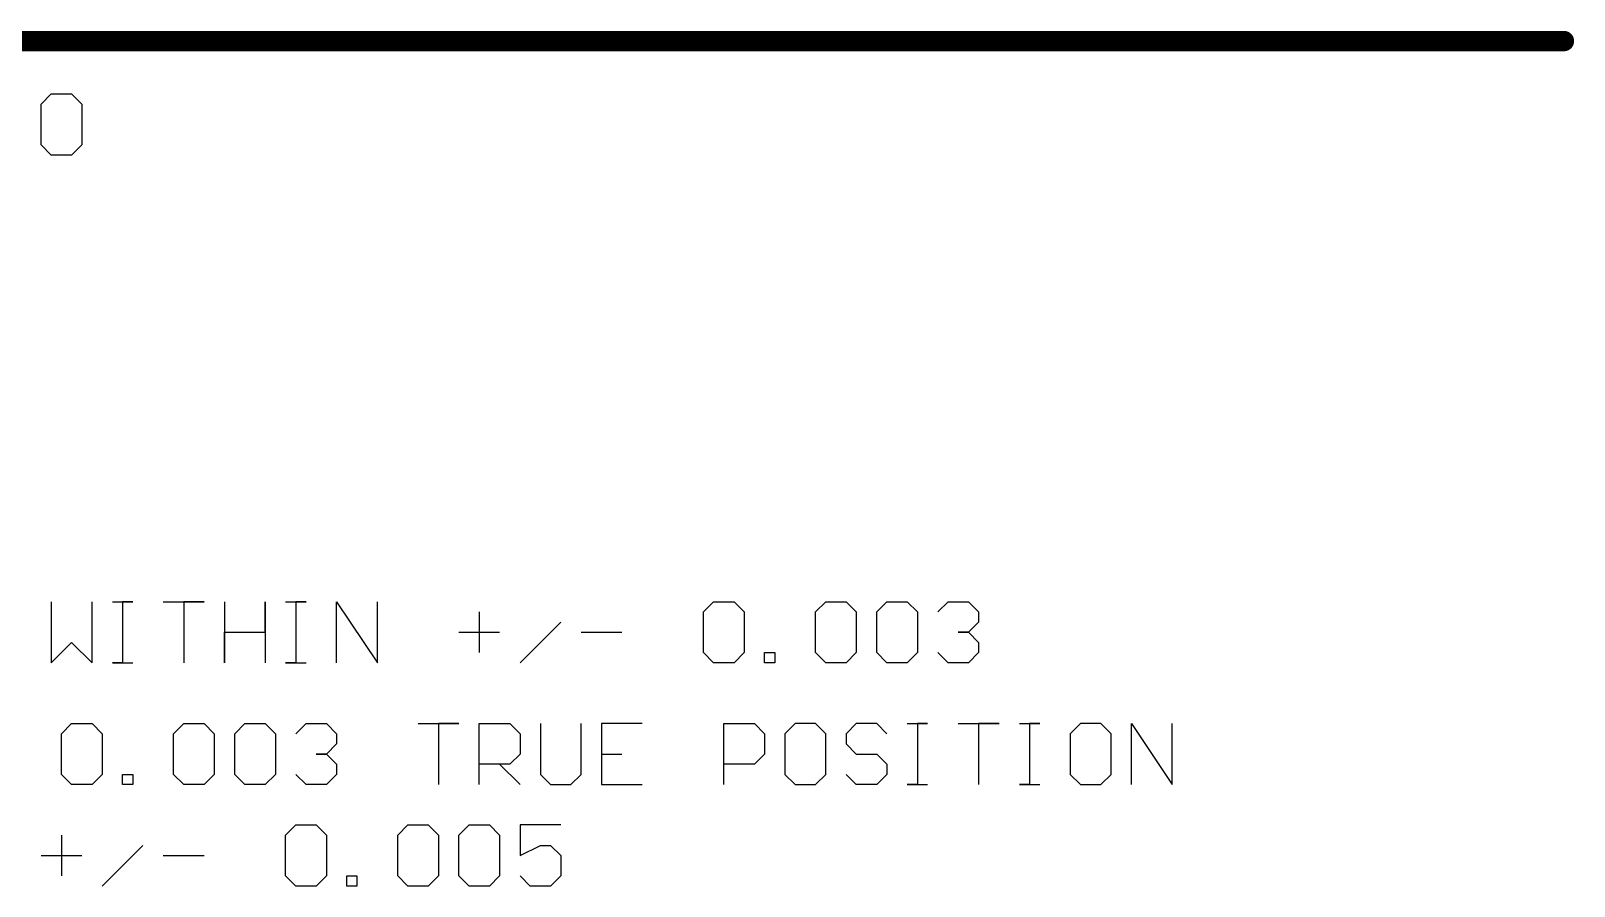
# Model space of a CAD drawing. Header units: millimetres. Extents: x 38 to 445, y 25 to 285.
# Drawn here: x 106.08 to 144.53, y 116.54 to 137.85 of the extents above; entities that cross this region are included whole.
import ezdxf

# ---------------------------------------------------------------- set-up
doc = ezdxf.new("R2010")
doc.units = ezdxf.units.MM
doc.layers.add('Mechanical6', color=56, linetype='Continuous')

msp = doc.modelspace()

# ---------------------------------------------------------------- linework, layer by layer
at = {"layer": 'Mechanical6'}
for p, q in [((106.332, 136.023), (106.586, 136.277)), ((106.586, 136.277), (107.094, 136.277)), ((107.094, 136.277), (107.348, 136.023)), ((106.332, 135.008), (106.332, 136.023)), ((107.348, 136.023), (107.348, 135.008)), ((106.586, 134.754), (106.332, 135.008)), ((107.348, 135.008), (107.094, 134.754)), ((107.094, 134.754), (106.586, 134.754)), ((106.586, 123.629), (106.586, 122.106)), ((107.602, 122.106), (107.602, 123.629)), ((108.11, 123.629), (108.618, 123.629)), ((108.618, 123.629), (108.364, 123.629)), ((108.364, 123.629), (108.364, 122.106)), ((109.379, 123.629), (110.395, 123.629)), ((110.395, 123.629), (109.887, 123.629)), ((109.887, 123.629), (109.887, 122.106)), ((110.903, 123.629), (110.903, 122.106)), ((111.919, 122.867), (111.919, 123.629)), ((111.919, 123.629), (111.919, 122.106)), ((112.427, 123.629), (112.934, 123.629)), ((112.934, 123.629), (112.68, 123.629)), ((112.68, 123.629), (112.68, 122.106)), ((113.696, 122.106), (113.696, 123.629)), ((113.696, 123.629), (114.712, 122.106)), ((114.712, 122.106), (114.712, 123.629)), ((122.837, 123.375), (123.091, 123.629)), ((123.091, 123.629), (123.599, 123.629)), ((123.599, 123.629), (123.853, 123.375)), ((125.63, 123.375), (125.884, 123.629)), ((125.884, 123.629), (126.392, 123.629)), ((126.392, 123.629), (126.646, 123.375)), ((127.154, 123.375), (127.408, 123.629)), ((127.408, 123.629), (127.916, 123.629)), ((127.916, 123.629), (128.169, 123.375)), ((128.677, 123.375), (128.931, 123.629)), ((128.931, 123.629), (129.439, 123.629)), ((129.439, 123.629), (129.693, 123.375)), ((117.251, 123.375), (117.251, 122.36)), ((118.267, 122.106), (119.282, 123.121)), ((122.837, 122.36), (122.837, 123.375)), ((123.853, 123.375), (123.853, 122.36)), ((125.63, 122.36), (125.63, 123.375)), ((126.646, 123.375), (126.646, 122.36)), ((127.154, 122.36), (127.154, 123.375)), ((128.169, 123.375), (128.169, 122.36)), ((129.693, 123.121), (129.439, 122.867)), ((129.693, 123.375), (129.693, 123.121)), ((110.903, 122.106), (110.903, 122.867)), ((110.903, 122.867), (111.919, 122.867)), ((116.743, 122.867), (117.759, 122.867)), ((119.79, 122.867), (120.806, 122.867)), ((129.439, 122.867), (129.185, 122.867)), ((129.185, 122.867), (129.439, 122.867)), ((129.439, 122.867), (129.693, 122.614)), ((106.586, 122.106), (107.094, 122.614)), ((107.094, 122.614), (107.602, 122.106)), ((123.091, 122.106), (122.837, 122.36)), ((123.853, 122.36), (123.599, 122.106)), ((124.361, 122.106), (124.361, 122.36)), ((124.361, 122.36), (124.615, 122.36)), ((124.615, 122.36), (124.615, 122.106)), ((125.884, 122.106), (125.63, 122.36)), ((126.646, 122.36), (126.392, 122.106)), ((127.408, 122.106), (127.154, 122.36)), ((128.169, 122.36), (127.916, 122.106)), ((128.931, 122.106), (128.677, 122.36)), ((129.693, 122.36), (129.439, 122.106)), ((129.693, 122.614), (129.693, 122.36)), ((108.364, 122.106), (108.11, 122.106)), ((108.11, 122.106), (108.618, 122.106)), ((112.68, 122.106), (112.427, 122.106)), ((112.427, 122.106), (112.934, 122.106)), ((123.599, 122.106), (123.091, 122.106)), ((124.615, 122.106), (124.361, 122.106)), ((126.392, 122.106), (125.884, 122.106)), ((127.916, 122.106), (127.408, 122.106)), ((129.439, 122.106), (128.931, 122.106)), ((106.84, 120.34), (107.094, 120.594)), ((107.094, 120.594), (107.602, 120.594)), ((107.602, 120.594), (107.856, 120.34)), ((109.633, 120.34), (109.887, 120.594)), ((109.887, 120.594), (110.395, 120.594)), ((110.395, 120.594), (110.649, 120.34)), ((111.157, 120.34), (111.411, 120.594)), ((111.411, 120.594), (111.919, 120.594)), ((111.919, 120.594), (112.173, 120.34)), ((112.68, 120.34), (112.934, 120.594)), ((112.934, 120.594), (113.442, 120.594)), ((113.442, 120.594), (113.696, 120.34)), ((115.727, 120.594), (116.743, 120.594)), ((116.743, 120.594), (116.235, 120.594)), ((116.235, 120.594), (116.235, 119.071)), ((117.251, 119.071), (117.251, 120.594)), ((117.251, 120.594), (118.013, 120.594)), ((118.013, 120.594), (118.267, 120.34)), ((118.774, 120.594), (118.774, 119.325)), ((119.79, 119.325), (119.79, 120.594)), ((121.314, 120.594), (120.298, 120.594)), ((120.298, 120.594), (120.298, 119.071)), ((123.345, 119.071), (123.345, 120.594)), ((123.345, 120.594), (124.107, 120.594)), ((124.107, 120.594), (124.361, 120.34)), ((125.122, 120.594), (124.868, 120.34)), ((125.63, 120.594), (125.122, 120.594)), ((125.884, 120.34), (125.63, 120.594)), ((126.646, 120.594), (126.392, 120.34)), ((127.154, 120.594), (126.646, 120.594)), ((127.408, 120.34), (127.154, 120.594)), ((127.916, 120.594), (128.423, 120.594)), ((128.423, 120.594), (128.169, 120.594)), ((128.169, 120.594), (128.169, 119.071)), ((129.185, 120.594), (130.201, 120.594)), ((130.201, 120.594), (129.693, 120.594)), ((129.693, 120.594), (129.693, 119.071)), ((130.709, 120.594), (131.216, 120.594)), ((131.216, 120.594), (130.963, 120.594)), ((130.963, 120.594), (130.963, 119.071)), ((132.232, 120.594), (131.978, 120.34)), ((132.74, 120.594), (132.232, 120.594)), ((132.994, 120.34), (132.74, 120.594)), ((133.502, 119.071), (133.502, 120.594)), ((133.502, 120.594), (134.517, 119.071)), ((134.517, 119.071), (134.517, 120.594)), ((106.84, 119.325), (106.84, 120.34)), ((107.856, 120.34), (107.856, 119.325)), ((109.633, 119.325), (109.633, 120.34)), ((110.649, 120.34), (110.649, 119.325)), ((111.157, 119.325), (111.157, 120.34)), ((112.173, 120.34), (112.173, 119.325)), ((113.696, 120.086), (113.442, 119.832)), ((113.696, 120.34), (113.696, 120.086)), ((118.267, 120.34), (118.267, 119.832)), ((124.361, 120.34), (124.361, 119.832)), ((124.868, 120.34), (124.868, 119.325)), ((125.884, 119.325), (125.884, 120.34)), ((126.392, 120.34), (126.392, 120.086)), ((126.392, 120.086), (126.646, 119.832)), ((131.978, 120.34), (131.978, 119.325)), ((132.994, 119.325), (132.994, 120.34)), ((113.442, 119.832), (113.188, 119.832)), ((113.188, 119.832), (113.442, 119.832)), ((113.442, 119.832), (113.696, 119.578)), ((118.267, 119.832), (118.013, 119.578)), ((120.298, 119.832), (120.806, 119.832)), ((124.361, 119.832), (124.107, 119.578)), ((126.646, 119.832), (127.154, 119.832)), ((127.154, 119.832), (127.408, 119.578)), ((107.094, 119.071), (106.84, 119.325)), ((107.856, 119.325), (107.602, 119.071)), ((108.364, 119.071), (108.364, 119.325)), ((108.364, 119.325), (108.618, 119.325)), ((108.618, 119.325), (108.618, 119.071)), ((109.887, 119.071), (109.633, 119.325)), ((110.649, 119.325), (110.395, 119.071)), ((111.411, 119.071), (111.157, 119.325)), ((112.173, 119.325), (111.919, 119.071)), ((112.934, 119.071), (112.68, 119.325)), ((113.696, 119.325), (113.442, 119.071)), ((113.696, 119.578), (113.696, 119.325)), ((118.013, 119.578), (117.251, 119.578)), ((117.759, 119.578), (118.267, 119.071)), ((118.774, 119.325), (119.028, 119.071)), ((119.536, 119.071), (119.79, 119.325)), ((124.107, 119.578), (123.345, 119.578)), ((124.868, 119.325), (125.122, 119.071)), ((125.63, 119.071), (125.884, 119.325)), ((126.646, 119.071), (126.392, 119.325)), ((127.408, 119.325), (127.154, 119.071)), ((127.408, 119.578), (127.408, 119.325)), ((131.978, 119.325), (132.232, 119.071)), ((132.74, 119.071), (132.994, 119.325)), ((107.602, 119.071), (107.094, 119.071)), ((108.618, 119.071), (108.364, 119.071)), ((110.395, 119.071), (109.887, 119.071)), ((111.919, 119.071), (111.411, 119.071)), ((113.442, 119.071), (112.934, 119.071)), ((119.028, 119.071), (119.536, 119.071)), ((120.298, 119.071), (121.314, 119.071)), ((125.122, 119.071), (125.63, 119.071)), ((127.154, 119.071), (126.646, 119.071)), ((128.169, 119.071), (127.916, 119.071)), ((127.916, 119.071), (128.423, 119.071)), ((130.963, 119.071), (130.709, 119.071)), ((130.709, 119.071), (131.216, 119.071)), ((132.232, 119.071), (132.74, 119.071)), ((112.427, 117.813), (112.68, 118.067)), ((112.68, 118.067), (113.188, 118.067)), ((113.188, 118.067), (113.442, 117.813)), ((115.22, 117.813), (115.474, 118.067)), ((115.474, 118.067), (115.981, 118.067)), ((115.981, 118.067), (116.235, 117.813)), ((116.743, 117.813), (116.997, 118.067)), ((116.997, 118.067), (117.505, 118.067)), ((117.505, 118.067), (117.759, 117.813)), ((119.282, 118.067), (118.267, 118.067)), ((118.267, 118.067), (118.267, 117.305)), ((106.84, 117.813), (106.84, 116.797)), ((112.427, 116.797), (112.427, 117.813)), ((113.442, 117.813), (113.442, 116.797)), ((115.22, 116.797), (115.22, 117.813)), ((116.235, 117.813), (116.235, 116.797)), ((116.743, 116.797), (116.743, 117.813)), ((117.759, 117.813), (117.759, 116.797)), ((106.332, 117.305), (107.348, 117.305)), ((107.856, 116.543), (108.872, 117.559)), ((109.379, 117.305), (110.395, 117.305)), ((118.267, 117.305), (118.774, 117.559)), ((118.774, 117.559), (119.028, 117.559)), ((119.028, 117.559), (119.282, 117.305)), ((119.282, 117.305), (119.282, 116.797)), ((112.68, 116.543), (112.427, 116.797)), ((113.188, 116.543), (112.68, 116.543)), ((113.442, 116.797), (113.188, 116.543)), ((113.95, 116.543), (113.95, 116.797)), ((113.95, 116.797), (114.204, 116.797)), ((114.204, 116.543), (113.95, 116.543)), ((114.204, 116.797), (114.204, 116.543)), ((115.474, 116.543), (115.22, 116.797)), ((115.981, 116.543), (115.474, 116.543)), ((116.235, 116.797), (115.981, 116.543)), ((116.997, 116.543), (116.743, 116.797)), ((117.505, 116.543), (116.997, 116.543)), ((117.759, 116.797), (117.505, 116.543)), ((118.521, 116.543), (118.267, 116.797)), ((119.028, 116.543), (118.521, 116.543)), ((119.282, 116.797), (119.028, 116.543))]:
    msp.add_line(p, q, dxfattribs=at)
at = {"layer": 'Mechanical6', "const_width": 0.508}
msp.add_lwpolyline([(49.527, 137.594), (144.277, 137.594)], dxfattribs=at)
at = {"layer": 'Mechanical6', "const_width": 0.254}
msp.add_lwpolyline([(144.15, 137.594, 1), (144.404, 137.594, 1)], format="xyb", close=True, dxfattribs=at)

doc.saveas('drawing.dxf')
